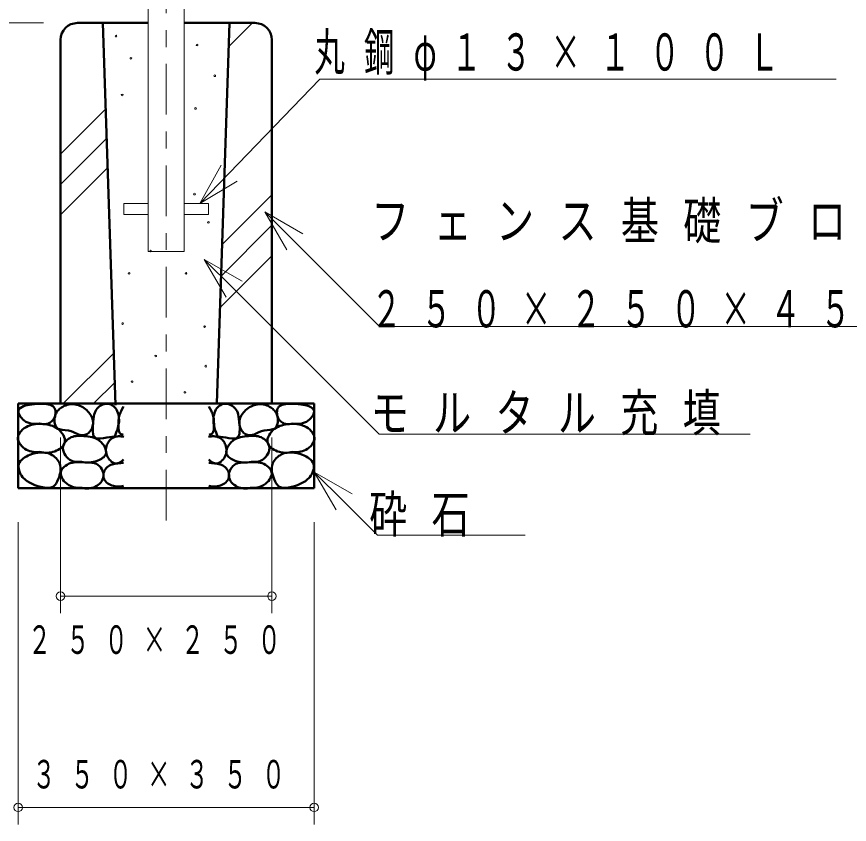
# Model space of a CAD drawing. Units: millimetres on the paper. Extents: x 6 to 426, y -599 to 292.
# Drawn here: x 335.81 to 385.04, y -537.13 to -489.38 of the extents above; entities that cross this region are included whole.
import ezdxf

# ---------------------------------------------------------------- set-up
doc = ezdxf.new("R2010")
doc.units = ezdxf.units.MM
doc.linetypes.add('USER2', pattern=[6, 3, -1, 1, -1])
doc.layers.add('0_2', color=7, linetype='Continuous', lineweight=13)
doc.styles.add('ＭＳ ゴシック', font='')
doc.styles.get('ＭＳ ゴシック').set_extended_font_data('MS Gothic')

msp = doc.modelspace()

# ---------------------------------------------------------------- linework, layer by layer
at = {"layer": '0_2', "linetype": 'USER2'}
msp.add_line((344.653, -519.179), (344.653, -461.811), dxfattribs=at)
at = {"layer": '0_2'}
for p, q in [((343.583, -503.26), (343.583, -473.26)), ((345.723, -503.26), (345.723, -473.26)), ((337.403, -489.76), (321.087, -489.76)), ((337.403, -489.76), (321.087, -489.76)), ((337.403, -489.76), (330.341, -489.76)), ((348.356, -491.157), (349.753, -489.76)), ((348.374, -498.637), (353.74, -493.086)), ((353.74, -493.086), (384.256, -493.086)), ((338.403, -497.518), (341.072, -494.849)), ((338.403, -499.314), (341.13, -496.587)), ((346.637, -500.435), (347.893, -498.172)), ((338.403, -501.11), (341.187, -498.325)), ((346.637, -500.435), (348.374, -498.637)), ((348.856, -499.103), (346.637, -500.435)), ((347.966, -502.86), (350.903, -499.924)), ((342.153, -500.435), (342.153, -501.085)), ((343.583, -500.435), (342.153, -500.435)), ((347.153, -500.435), (345.723, -500.435)), ((347.153, -500.435), (347.153, -501.085)), ((343.583, -501.085), (342.153, -501.085)), ((347.153, -501.085), (345.723, -501.085)), ((351.785, -503.169), (350.49, -500.928)), ((350.49, -500.928), (352.732, -502.222)), ((350.49, -500.928), (352.258, -502.695)), ((347.904, -504.718), (350.903, -501.72)), ((352.258, -502.695), (357.268, -507.704)), ((343.583, -503.26), (345.723, -503.26)), ((347.842, -506.576), (350.903, -503.516)), ((348.2, -505.975), (346.906, -503.734)), ((346.906, -503.734), (349.148, -505.028)), ((346.906, -503.734), (348.674, -505.501)), ((348.674, -505.501), (357.235, -514.059)), ((357.268, -507.704), (392.121, -507.704)), ((338.566, -512.26), (341.552, -509.275)), ((340.362, -512.26), (341.609, -511.013)), ((335.903, -517.26), (335.903, -512.26)), ((335.903, -512.26), (342.153, -512.26)), ((353.403, -512.26), (347.153, -512.26)), ((353.403, -517.26), (353.403, -512.26)), ((338.403, -514.26), (338.403, -524.646)), ((350.903, -514.26), (350.903, -524.646)), ((357.235, -514.059), (379.19, -514.059)), ((354.697, -518.547), (353.403, -516.306)), ((353.403, -516.306), (355.644, -517.599)), ((353.403, -516.306), (355.171, -518.073)), ((335.903, -517.26), (342.153, -517.26)), ((353.403, -517.26), (347.153, -517.26)), ((355.171, -518.073), (357.144, -520.046)), ((335.903, -519.26), (335.903, -537.134)), ((353.403, -519.26), (353.403, -537.134)), ((357.144, -520.046), (365.871, -520.046)), ((338.403, -523.646), (338.903, -523.646)), ((350.403, -523.646), (338.903, -523.646)), ((350.903, -523.646), (350.403, -523.646)), ((335.903, -536.134), (336.403, -536.134)), ((352.903, -536.134), (336.403, -536.134)), ((353.403, -536.134), (352.903, -536.134))]:
    msp.add_line(p, q, dxfattribs=at)
at = {"layer": '0_2', "color": 140, "lineweight": 50}
for p, q in [((339.403, -489.76), (340.903, -489.76)), ((340.903, -489.76), (343.583, -489.76)), ((340.903, -489.76), (341.654, -512.36)), ((348.403, -489.76), (345.723, -489.76)), ((347.653, -512.26), (348.403, -489.76)), ((348.403, -489.76), (349.903, -489.76)), ((338.403, -512.26), (338.403, -490.76)), ((350.903, -512.26), (350.903, -490.76)), ((335.903, -512.26), (335.903, -517.26)), ((335.903, -512.26), (353.403, -512.26)), ((350.903, -512.26), (338.403, -512.26)), ((353.403, -512.26), (353.403, -517.26)), ((353.403, -517.26), (335.903, -517.26))]:
    msp.add_line(p, q, dxfattribs=at)
for points in [[(337.169, -513.435), (337.053, -513.451), (336.936, -513.459), (336.818, -513.458), (336.7, -513.447), (336.584, -513.423), (336.47, -513.385), (336.359, -513.332), (336.253, -513.261), (336.178, -513.199), (336.108, -513.128), (336.045, -513.052), (335.992, -512.972), (335.95, -512.892), (335.922, -512.813), (335.911, -512.737), (335.912, -512.701), (335.918, -512.667), (335.933, -512.626), (335.955, -512.589), (335.985, -512.554), (336.02, -512.522), (336.108, -512.466), (336.212, -512.42), (336.329, -512.381), (336.452, -512.351), (336.699, -512.307), (336.857, -512.288), (337.006, -512.276), (337.153, -512.271), (337.306, -512.27), (337.504, -512.277), (337.604, -512.287), (337.701, -512.304), (337.793, -512.328), (337.878, -512.363), (337.951, -512.409), (337.983, -512.437), (338.012, -512.468), (338.053, -512.534), (338.082, -512.608), (338.099, -512.691), (338.105, -512.777), (338.1, -512.867), (338.085, -512.956), (338.059, -513.043), (338.024, -513.125), (337.992, -513.182), (337.955, -513.235), (337.913, -513.283), (337.867, -513.326), (337.818, -513.365), (337.766, -513.398), (337.71, -513.425), (337.653, -513.447), (337.594, -513.463), (337.533, -513.473), (337.411, -513.478), (337.288, -513.465)], [(339.461, -514.091), (339.174, -513.954), (339.025, -513.897), (338.947, -513.874), (338.867, -513.856), (338.688, -513.833), (338.509, -513.814), (338.425, -513.8), (338.345, -513.779), (338.273, -513.749), (338.21, -513.707), (338.178, -513.676), (338.149, -513.64), (338.124, -513.6), (338.103, -513.556), (338.072, -513.46), (338.054, -513.354), (338.049, -513.243), (338.058, -513.13), (338.079, -513.019), (338.111, -512.914), (338.139, -512.848), (338.173, -512.786), (338.211, -512.727), (338.253, -512.673), (338.299, -512.623), (338.349, -512.576), (338.458, -512.493), (338.538, -512.444), (338.623, -512.401), (338.711, -512.365), (338.802, -512.335), (338.895, -512.313), (338.988, -512.299), (339.083, -512.293), (339.176, -512.295), (339.272, -512.306), (339.366, -512.326), (339.458, -512.353), (339.548, -512.388), (339.636, -512.43), (339.721, -512.479), (339.803, -512.533), (339.883, -512.592), (339.955, -512.653), (340.023, -512.718), (340.087, -512.787), (340.145, -512.859), (340.196, -512.936), (340.241, -513.016), (340.277, -513.1), (340.304, -513.187), (340.32, -513.268), (340.328, -513.35), (340.328, -513.434), (340.32, -513.517), (340.304, -513.6), (340.279, -513.68), (340.246, -513.758), (340.205, -513.831), (340.166, -513.886), (340.122, -513.937), (340.074, -513.984), (340.022, -514.026), (339.966, -514.062), (339.908, -514.091), (339.846, -514.114), (339.783, -514.129), (339.702, -514.135), (339.62, -514.13), (339.54, -514.115)], [(341.592, -514.215), (341.134, -514.265), (340.954, -514.295), (340.775, -514.322), (340.69, -514.328), (340.611, -514.326), (340.539, -514.314), (340.477, -514.29), (340.44, -514.264), (340.408, -514.231), (340.382, -514.192), (340.36, -514.147), (340.342, -514.098), (340.328, -514.043), (340.311, -513.923), (340.305, -513.791), (340.308, -513.653), (340.329, -513.373), (340.354, -513.13), (340.371, -513.017), (340.394, -512.911), (340.424, -512.81), (340.463, -512.715), (340.513, -512.626), (340.576, -512.543), (340.63, -512.487), (340.69, -512.435), (340.756, -512.389), (340.826, -512.349), (340.9, -512.316), (340.977, -512.291), (341.055, -512.275), (341.134, -512.27), (341.195, -512.274), (341.256, -512.284), (341.316, -512.3), (341.373, -512.321), (341.429, -512.348), (341.483, -512.38), (341.533, -512.416), (341.58, -512.456), (341.65, -512.531), (341.709, -512.614), (341.757, -512.704), (341.796, -512.8), (341.826, -512.9), (341.847, -513.003), (341.86, -513.107), (341.865, -513.212), (341.863, -513.31), (341.854, -513.408), (341.84, -513.504), (341.821, -513.599), (341.769, -513.785), (341.704, -513.967), (341.651, -514.093)], [(347.713, -514.215), (348.171, -514.265), (348.351, -514.295), (348.53, -514.322), (348.615, -514.328), (348.694, -514.326), (348.766, -514.314), (348.828, -514.29), (348.865, -514.264), (348.897, -514.231), (348.923, -514.192), (348.945, -514.147), (348.963, -514.098), (348.977, -514.043), (348.994, -513.923), (349, -513.791), (348.997, -513.653), (348.976, -513.373), (348.951, -513.13), (348.934, -513.017), (348.911, -512.911), (348.881, -512.81), (348.842, -512.715), (348.792, -512.626), (348.729, -512.543), (348.675, -512.487), (348.615, -512.435), (348.549, -512.389), (348.479, -512.349), (348.405, -512.316), (348.328, -512.291), (348.25, -512.275), (348.171, -512.27), (348.11, -512.274), (348.049, -512.284), (347.99, -512.3), (347.932, -512.321), (347.876, -512.348), (347.822, -512.38), (347.772, -512.416), (347.725, -512.456), (347.655, -512.531), (347.596, -512.614), (347.548, -512.704), (347.509, -512.8), (347.479, -512.9), (347.458, -513.003), (347.445, -513.107), (347.44, -513.212), (347.442, -513.31), (347.451, -513.408), (347.465, -513.504), (347.484, -513.599), (347.536, -513.785), (347.601, -513.967), (347.654, -514.093)], [(349.844, -514.091), (350.131, -513.954), (350.28, -513.897), (350.358, -513.874), (350.438, -513.856), (350.617, -513.833), (350.796, -513.814), (350.88, -513.8), (350.96, -513.779), (351.032, -513.749), (351.095, -513.707), (351.127, -513.676), (351.156, -513.64), (351.181, -513.6), (351.202, -513.556), (351.233, -513.46), (351.251, -513.354), (351.256, -513.243), (351.247, -513.13), (351.226, -513.019), (351.194, -512.914), (351.166, -512.848), (351.132, -512.786), (351.094, -512.727), (351.052, -512.673), (351.006, -512.623), (350.956, -512.576), (350.847, -512.493), (350.767, -512.444), (350.682, -512.401), (350.594, -512.365), (350.503, -512.335), (350.41, -512.313), (350.317, -512.299), (350.222, -512.293), (350.129, -512.295), (350.033, -512.306), (349.939, -512.326), (349.847, -512.353), (349.757, -512.388), (349.669, -512.43), (349.584, -512.479), (349.502, -512.533), (349.422, -512.592), (349.35, -512.653), (349.282, -512.718), (349.218, -512.787), (349.16, -512.859), (349.109, -512.936), (349.065, -513.016), (349.028, -513.1), (349.001, -513.187), (348.985, -513.268), (348.977, -513.35), (348.977, -513.434), (348.985, -513.517), (349.001, -513.6), (349.026, -513.68), (349.059, -513.758), (349.1, -513.831), (349.139, -513.886), (349.183, -513.937), (349.231, -513.984), (349.283, -514.026), (349.339, -514.062), (349.398, -514.091), (349.459, -514.114), (349.522, -514.129), (349.603, -514.135), (349.685, -514.13), (349.765, -514.115)], [(352.136, -513.435), (352.252, -513.451), (352.369, -513.459), (352.487, -513.458), (352.605, -513.447), (352.721, -513.423), (352.835, -513.385), (352.946, -513.332), (353.053, -513.261), (353.127, -513.199), (353.197, -513.128), (353.26, -513.052), (353.313, -512.972), (353.355, -512.892), (353.383, -512.813), (353.394, -512.737), (353.393, -512.701), (353.387, -512.667), (353.372, -512.626), (353.35, -512.589), (353.32, -512.554), (353.285, -512.522), (353.197, -512.466), (353.093, -512.42), (352.976, -512.381), (352.853, -512.351), (352.606, -512.307), (352.448, -512.288), (352.299, -512.276), (352.152, -512.271), (351.999, -512.27), (351.801, -512.277), (351.701, -512.287), (351.604, -512.304), (351.512, -512.328), (351.427, -512.363), (351.354, -512.409), (351.322, -512.437), (351.293, -512.468), (351.252, -512.534), (351.223, -512.608), (351.206, -512.691), (351.2, -512.777), (351.205, -512.867), (351.22, -512.956), (351.246, -513.043), (351.281, -513.125), (351.313, -513.182), (351.35, -513.235), (351.392, -513.283), (351.438, -513.326), (351.487, -513.365), (351.539, -513.398), (351.595, -513.425), (351.653, -513.447), (351.711, -513.463), (351.772, -513.473), (351.894, -513.478), (352.017, -513.465)], [(337.169, -515.107), (336.976, -515.123), (336.878, -515.122), (336.781, -515.114), (336.684, -515.098), (336.589, -515.073), (336.494, -515.039), (336.401, -514.996), (336.298, -514.934), (336.2, -514.86), (336.11, -514.776), (336.031, -514.684), (335.966, -514.587), (335.917, -514.485), (335.888, -514.381), (335.881, -514.277), (335.898, -514.173), (335.938, -514.071), (335.997, -513.974), (336.073, -513.882), (336.161, -513.797), (336.26, -513.72), (336.366, -513.653), (336.476, -513.596), (336.586, -513.55), (336.696, -513.516), (336.807, -513.491), (336.919, -513.474), (337.143, -513.462), (337.368, -513.472), (337.598, -513.498), (337.712, -513.519), (337.824, -513.547), (337.934, -513.584), (338.042, -513.63), (338.146, -513.687), (338.247, -513.757), (338.341, -513.837), (338.429, -513.928), (338.506, -514.027), (338.572, -514.132), (338.622, -514.24), (338.655, -514.349), (338.667, -514.458), (338.656, -514.562), (338.626, -514.648), (338.579, -514.729), (338.517, -514.804), (338.443, -514.874), (338.36, -514.937), (338.268, -514.993), (338.172, -515.042), (338.074, -515.083), (337.959, -515.119), (337.844, -515.145), (337.73, -515.161), (337.616, -515.168), (337.502, -515.165), (337.39, -515.153), (337.279, -515.134)], [(352.136, -515.107), (352.329, -515.123), (352.427, -515.122), (352.524, -515.114), (352.621, -515.098), (352.716, -515.073), (352.811, -515.039), (352.904, -514.996), (353.007, -514.934), (353.105, -514.86), (353.195, -514.776), (353.274, -514.684), (353.339, -514.587), (353.388, -514.485), (353.417, -514.381), (353.424, -514.277), (353.407, -514.173), (353.367, -514.071), (353.308, -513.974), (353.232, -513.882), (353.144, -513.797), (353.045, -513.72), (352.939, -513.653), (352.829, -513.596), (352.719, -513.55), (352.609, -513.516), (352.498, -513.491), (352.386, -513.474), (352.162, -513.462), (351.937, -513.472), (351.707, -513.498), (351.593, -513.519), (351.481, -513.547), (351.371, -513.584), (351.263, -513.63), (351.159, -513.687), (351.058, -513.757), (350.964, -513.837), (350.876, -513.928), (350.799, -514.027), (350.733, -514.132), (350.683, -514.24), (350.65, -514.349), (350.638, -514.458), (350.649, -514.562), (350.679, -514.648), (350.726, -514.729), (350.788, -514.804), (350.862, -514.874), (350.945, -514.937), (351.037, -514.993), (351.133, -515.042), (351.231, -515.083), (351.346, -515.119), (351.461, -515.145), (351.575, -515.161), (351.689, -515.168), (351.803, -515.165), (351.915, -515.153), (352.026, -515.134)], [(339.635, -515.702), (339.46, -515.711), (339.372, -515.708), (339.285, -515.698), (339.198, -515.68), (339.114, -515.655), (339.032, -515.621), (338.953, -515.578), (338.86, -515.51), (338.775, -515.428), (338.701, -515.336), (338.639, -515.235), (338.591, -515.128), (338.561, -515.018), (338.548, -514.907), (338.557, -514.798), (338.581, -514.71), (338.618, -514.626), (338.668, -514.547), (338.729, -514.473), (338.798, -514.406), (338.874, -514.346), (338.955, -514.295), (339.04, -514.252), (339.129, -514.219), (339.22, -514.195), (339.312, -514.179), (339.405, -514.17), (339.594, -514.167), (339.783, -514.178), (340.028, -514.202), (340.149, -514.221), (340.268, -514.247), (340.384, -514.283), (340.497, -514.329), (340.607, -514.389), (340.713, -514.463), (340.802, -514.541), (340.884, -514.63), (340.958, -514.726), (341.019, -514.828), (341.065, -514.931), (341.093, -515.035), (341.101, -515.136), (341.096, -515.184), (341.084, -515.231), (341.055, -515.299), (341.011, -515.362), (340.956, -515.421), (340.891, -515.474), (340.819, -515.523), (340.741, -515.567), (340.576, -515.64), (340.456, -515.681), (340.337, -515.711), (340.218, -515.732), (340.1, -515.744), (339.982, -515.746), (339.866, -515.74), (339.75, -515.725)], [(349.67, -515.702), (349.845, -515.711), (349.933, -515.708), (350.02, -515.698), (350.107, -515.68), (350.191, -515.655), (350.273, -515.621), (350.352, -515.578), (350.445, -515.51), (350.53, -515.428), (350.604, -515.336), (350.666, -515.235), (350.714, -515.128), (350.744, -515.018), (350.757, -514.907), (350.748, -514.798), (350.724, -514.71), (350.687, -514.626), (350.637, -514.547), (350.576, -514.473), (350.507, -514.406), (350.431, -514.346), (350.35, -514.295), (350.265, -514.252), (350.176, -514.219), (350.085, -514.195), (349.993, -514.179), (349.9, -514.17), (349.711, -514.167), (349.522, -514.178), (349.277, -514.202), (349.156, -514.221), (349.038, -514.247), (348.921, -514.283), (348.808, -514.329), (348.698, -514.389), (348.592, -514.463), (348.503, -514.541), (348.421, -514.63), (348.347, -514.726), (348.286, -514.828), (348.24, -514.931), (348.212, -515.035), (348.204, -515.136), (348.209, -515.184), (348.221, -515.231), (348.25, -515.299), (348.294, -515.362), (348.349, -515.421), (348.414, -515.474), (348.486, -515.523), (348.564, -515.567), (348.729, -515.64), (348.849, -515.681), (348.968, -515.711), (349.087, -515.732), (349.205, -515.744), (349.323, -515.746), (349.439, -515.74), (349.555, -515.725)], [(337.429, -517.226), (337.248, -517.19), (337.069, -517.139), (336.894, -517.076), (336.723, -517.003), (336.57, -516.926), (336.424, -516.838), (336.354, -516.788), (336.288, -516.733), (336.225, -516.673), (336.166, -516.606), (336.101, -516.52), (336.044, -516.426), (335.996, -516.326), (335.958, -516.224), (335.933, -516.121), (335.92, -516.019), (335.923, -515.92), (335.943, -515.826), (335.982, -515.735), (336.038, -515.652), (336.108, -515.577), (336.191, -515.508), (336.284, -515.445), (336.385, -515.389), (336.491, -515.338), (336.599, -515.293), (336.756, -515.238), (336.913, -515.194), (337.069, -515.164), (337.224, -515.148), (337.376, -515.148), (337.526, -515.165), (337.672, -515.2), (337.814, -515.256), (337.902, -515.303), (337.987, -515.357), (338.067, -515.419), (338.142, -515.487), (338.209, -515.562), (338.269, -515.641), (338.319, -515.726), (338.359, -515.813), (338.391, -515.921), (338.408, -516.033), (338.411, -516.147), (338.402, -516.263), (338.382, -516.38), (338.353, -516.497), (338.316, -516.614), (338.272, -516.73), (338.212, -516.865), (338.141, -516.989), (338.1, -517.045), (338.055, -517.096), (338.005, -517.14), (337.95, -517.176), (337.892, -517.204), (337.83, -517.224), (337.765, -517.238), (337.698, -517.246), (337.562, -517.245)], [(351.876, -517.226), (352.057, -517.19), (352.236, -517.139), (352.411, -517.076), (352.582, -517.003), (352.735, -516.926), (352.881, -516.838), (352.951, -516.788), (353.017, -516.733), (353.08, -516.673), (353.139, -516.606), (353.204, -516.52), (353.261, -516.426), (353.309, -516.326), (353.347, -516.224), (353.372, -516.121), (353.385, -516.019), (353.382, -515.92), (353.362, -515.826), (353.323, -515.735), (353.267, -515.652), (353.197, -515.577), (353.114, -515.508), (353.021, -515.445), (352.92, -515.389), (352.814, -515.338), (352.706, -515.293), (352.549, -515.238), (352.392, -515.194), (352.236, -515.164), (352.081, -515.148), (351.929, -515.148), (351.779, -515.165), (351.633, -515.2), (351.491, -515.256), (351.403, -515.303), (351.318, -515.357), (351.238, -515.419), (351.163, -515.487), (351.096, -515.562), (351.036, -515.641), (350.986, -515.726), (350.946, -515.813), (350.914, -515.921), (350.898, -516.033), (350.894, -516.147), (350.903, -516.263), (350.923, -516.38), (350.952, -516.497), (350.989, -516.614), (351.033, -516.73), (351.093, -516.865), (351.164, -516.989), (351.205, -517.045), (351.25, -517.096), (351.3, -517.14), (351.355, -517.176), (351.413, -517.204), (351.475, -517.224), (351.54, -517.238), (351.607, -517.246), (351.743, -517.245)], [(339.672, -517.239), (339.573, -517.245), (339.473, -517.244), (339.373, -517.238), (339.275, -517.223), (339.177, -517.201), (339.08, -517.17), (338.985, -517.129), (338.891, -517.078), (338.79, -517.008), (338.695, -516.927), (338.609, -516.837), (338.535, -516.739), (338.476, -516.637), (338.435, -516.532), (338.416, -516.426), (338.415, -516.374), (338.421, -516.322), (338.446, -516.235), (338.489, -516.151), (338.548, -516.073), (338.619, -516), (338.7, -515.935), (338.789, -515.877), (338.882, -515.828), (338.978, -515.789), (339.086, -515.758), (339.194, -515.738), (339.301, -515.728), (339.409, -515.725), (339.845, -515.74), (340.197, -515.745), (340.283, -515.754), (340.367, -515.769), (340.448, -515.793), (340.527, -515.826), (340.618, -515.883), (340.703, -515.955), (340.778, -516.039), (340.842, -516.134), (340.893, -516.235), (340.929, -516.342), (340.948, -516.45), (340.948, -516.557), (340.93, -516.656), (340.896, -516.75), (340.847, -516.839), (340.785, -516.923), (340.713, -516.999), (340.632, -517.068), (340.545, -517.127), (340.453, -517.177), (340.358, -517.215), (340.262, -517.244), (340.164, -517.263), (340.065, -517.273), (339.965, -517.275), (339.866, -517.27), (339.768, -517.257)], [(349.633, -517.239), (349.732, -517.245), (349.832, -517.244), (349.932, -517.238), (350.03, -517.223), (350.128, -517.201), (350.225, -517.17), (350.32, -517.129), (350.414, -517.078), (350.515, -517.008), (350.61, -516.927), (350.696, -516.837), (350.77, -516.739), (350.829, -516.637), (350.87, -516.532), (350.889, -516.426), (350.89, -516.374), (350.884, -516.322), (350.859, -516.235), (350.816, -516.151), (350.757, -516.073), (350.686, -516), (350.605, -515.935), (350.516, -515.877), (350.423, -515.828), (350.327, -515.789), (350.219, -515.758), (350.111, -515.738), (350.004, -515.728), (349.896, -515.725), (349.46, -515.74), (349.108, -515.745), (349.022, -515.754), (348.938, -515.769), (348.857, -515.793), (348.778, -515.826), (348.687, -515.883), (348.602, -515.955), (348.527, -516.039), (348.463, -516.134), (348.412, -516.235), (348.376, -516.342), (348.357, -516.45), (348.357, -516.557), (348.375, -516.656), (348.409, -516.75), (348.458, -516.839), (348.52, -516.923), (348.592, -516.999), (348.673, -517.068), (348.76, -517.127), (348.853, -517.177), (348.947, -517.215), (349.043, -517.244), (349.141, -517.263), (349.24, -517.273), (349.34, -517.275), (349.439, -517.27), (349.537, -517.257)]]:
    msp.add_lwpolyline(points, close=True, dxfattribs=at)
for points in [[(342.137, -512.431), (342.055, -512.566), (341.983, -512.707), (341.951, -512.779), (341.923, -512.853), (341.898, -512.927), (341.877, -513.001), (341.859, -513.079), (341.845, -513.158), (341.835, -513.237), (341.828, -513.318), (341.823, -513.483), (341.828, -513.658), (341.836, -513.769), (341.843, -513.823), (341.854, -513.875), (341.869, -513.924), (341.89, -513.969), (341.917, -514.009), (341.952, -514.042), (341.987, -514.064), (342.027, -514.082), (342.07, -514.095), (342.113, -514.104)], [(347.168, -512.431), (347.25, -512.566), (347.322, -512.707), (347.354, -512.779), (347.382, -512.853), (347.407, -512.927), (347.428, -513.001), (347.446, -513.079), (347.46, -513.158), (347.47, -513.237), (347.477, -513.318), (347.482, -513.483), (347.477, -513.658), (347.469, -513.769), (347.462, -513.823), (347.451, -513.875), (347.436, -513.924), (347.415, -513.969), (347.388, -514.009), (347.353, -514.042), (347.318, -514.064), (347.278, -514.082), (347.235, -514.095), (347.192, -514.104)], [(342.125, -515.566), (342.043, -515.647), (341.997, -515.685), (341.949, -515.72), (341.899, -515.75), (341.847, -515.774), (341.794, -515.791), (341.741, -515.801), (341.7, -515.803), (341.659, -515.799), (341.619, -515.792), (341.579, -515.779), (341.539, -515.763), (341.5, -515.743), (341.424, -515.694), (341.354, -515.633), (341.289, -515.563), (341.232, -515.486), (341.183, -515.405), (341.144, -515.318), (341.114, -515.23), (341.095, -515.14), (341.086, -515.05), (341.087, -514.96), (341.098, -514.872), (341.117, -514.784), (341.146, -514.698), (341.177, -514.63), (341.212, -514.565), (341.254, -514.503), (341.3, -514.444), (341.351, -514.391), (341.407, -514.342), (341.467, -514.3), (341.53, -514.265), (341.603, -514.235), (341.678, -514.214), (341.756, -514.2), (341.835, -514.193), (341.915, -514.193), (341.995, -514.199), (342.073, -514.211), (342.15, -514.228)], [(347.18, -515.566), (347.262, -515.647), (347.308, -515.685), (347.356, -515.72), (347.406, -515.75), (347.458, -515.774), (347.511, -515.791), (347.564, -515.801), (347.605, -515.803), (347.646, -515.799), (347.686, -515.792), (347.726, -515.779), (347.766, -515.763), (347.805, -515.743), (347.881, -515.694), (347.951, -515.633), (348.016, -515.563), (348.073, -515.486), (348.122, -515.405), (348.161, -515.318), (348.191, -515.23), (348.21, -515.14), (348.219, -515.05), (348.218, -514.96), (348.207, -514.872), (348.188, -514.784), (348.159, -514.698), (348.128, -514.63), (348.093, -514.565), (348.051, -514.503), (348.005, -514.444), (347.954, -514.391), (347.898, -514.342), (347.838, -514.3), (347.775, -514.265), (347.702, -514.235), (347.627, -514.214), (347.549, -514.2), (347.47, -514.193), (347.39, -514.193), (347.31, -514.199), (347.232, -514.211), (347.155, -514.228)], [(342.125, -517.127), (342.042, -517.145), (341.957, -517.158), (341.872, -517.165), (341.787, -517.166), (341.7, -517.161), (341.614, -517.149), (341.529, -517.129), (341.444, -517.102), (341.359, -517.067), (341.278, -517.024), (341.201, -516.975), (341.13, -516.918), (341.068, -516.855), (341.04, -516.821), (341.015, -516.786), (340.994, -516.749), (340.975, -516.711), (340.96, -516.672), (340.948, -516.631), (340.941, -516.591), (340.936, -516.55), (340.936, -516.508), (340.938, -516.466), (340.944, -516.423), (340.952, -516.381), (340.978, -516.297), (341.013, -516.216), (341.058, -516.141), (341.111, -516.072), (341.14, -516.04), (341.171, -516.012), (341.237, -515.962), (341.308, -515.922), (341.383, -515.89), (341.461, -515.864), (341.542, -515.843), (341.625, -515.827), (341.791, -515.801), (341.958, -515.778), (342.041, -515.769), (342.125, -515.764)], [(347.18, -517.127), (347.263, -517.145), (347.348, -517.158), (347.433, -517.165), (347.518, -517.166), (347.605, -517.161), (347.691, -517.149), (347.776, -517.129), (347.861, -517.102), (347.946, -517.067), (348.027, -517.024), (348.104, -516.975), (348.175, -516.918), (348.237, -516.855), (348.265, -516.821), (348.29, -516.786), (348.311, -516.749), (348.33, -516.711), (348.345, -516.672), (348.357, -516.631), (348.364, -516.591), (348.369, -516.55), (348.369, -516.508), (348.367, -516.466), (348.361, -516.423), (348.353, -516.381), (348.327, -516.297), (348.292, -516.216), (348.247, -516.141), (348.194, -516.072), (348.165, -516.04), (348.134, -516.012), (348.068, -515.962), (347.997, -515.922), (347.922, -515.89), (347.844, -515.864), (347.763, -515.843), (347.68, -515.827), (347.514, -515.801), (347.347, -515.778), (347.264, -515.769), (347.18, -515.764)]]:
    msp.add_lwpolyline(points, dxfattribs=at)
at = {"layer": '0_2'}
for centre, radius in [((341.686, -490.534), 0.05), ((346.48, -491.062), 0.05), ((342.565, -491.847), 0.05), ((347.524, -492.879), 0.05), ((342.049, -494.016), 0.05), ((346.387, -494.813), 0.05), ((346.326, -499.874), 0.05), ((347.149, -501.545), 0.05), ((343.732, -503.241), 0.05), ((342.46, -504.563), 0.05), ((345.827, -504.563), 0.05), ((342.076, -507.528), 0.05), ((346.927, -507.712), 0.05), ((344.035, -509.444), 0.05), ((346.99, -510.048), 0.05), ((342.635, -510.963), 0.05), ((345.759, -511.595), 0.05), ((338.403, -523.646), 0.25), ((350.903, -523.646), 0.25), ((335.903, -536.134), 0.25), ((353.403, -536.134), 0.25)]:
    msp.add_circle(centre, radius, dxfattribs=at)
at = {"layer": '0_2', "color": 140, "lineweight": 50}
for centre, start, end in [((339.403, -490.76), 90, 180), ((349.903, -490.76), 0, 90)]:
    msp.add_arc(centre, 1, start, end, dxfattribs=at)

# ---------------------------------------------------------------- texts
at = {"layer": '0_2', "style": 'ＭＳ ゴシック'}
for s, insert, char_height, attachment_point in [('\\T1.63;\\W0.6;丸鋼φ１３×１００Ｌ', (353.415, -493.172), 2.199, 7), ('\\T1.64;\\W0.75;フェンス基礎ブロック', (356.777, -502.79), 2.199, 7), ('\\T1.64;\\W0.6;２５０×２５０×４５０', (356.777, -507.79), 2.199, 7), ('\\T1.64;\\W0.75;モルタル充填', (356.743, -514.145), 2.199, 7), ('\\T1.64;\\W0.75;砕石', (356.653, -520.132), 2.199, 7), ('\\T1.64;\\W0.6;２５０×２５０', (344.396, -526.228), 1.686, 5), ('\\T1.64;\\W0.6;３５０×３５０', (344.653, -534.184), 1.686, 5)]:
    msp.add_mtext(s, dxfattribs=dict(at, insert=insert, char_height=char_height, attachment_point=attachment_point))

doc.saveas('drawing.dxf')
